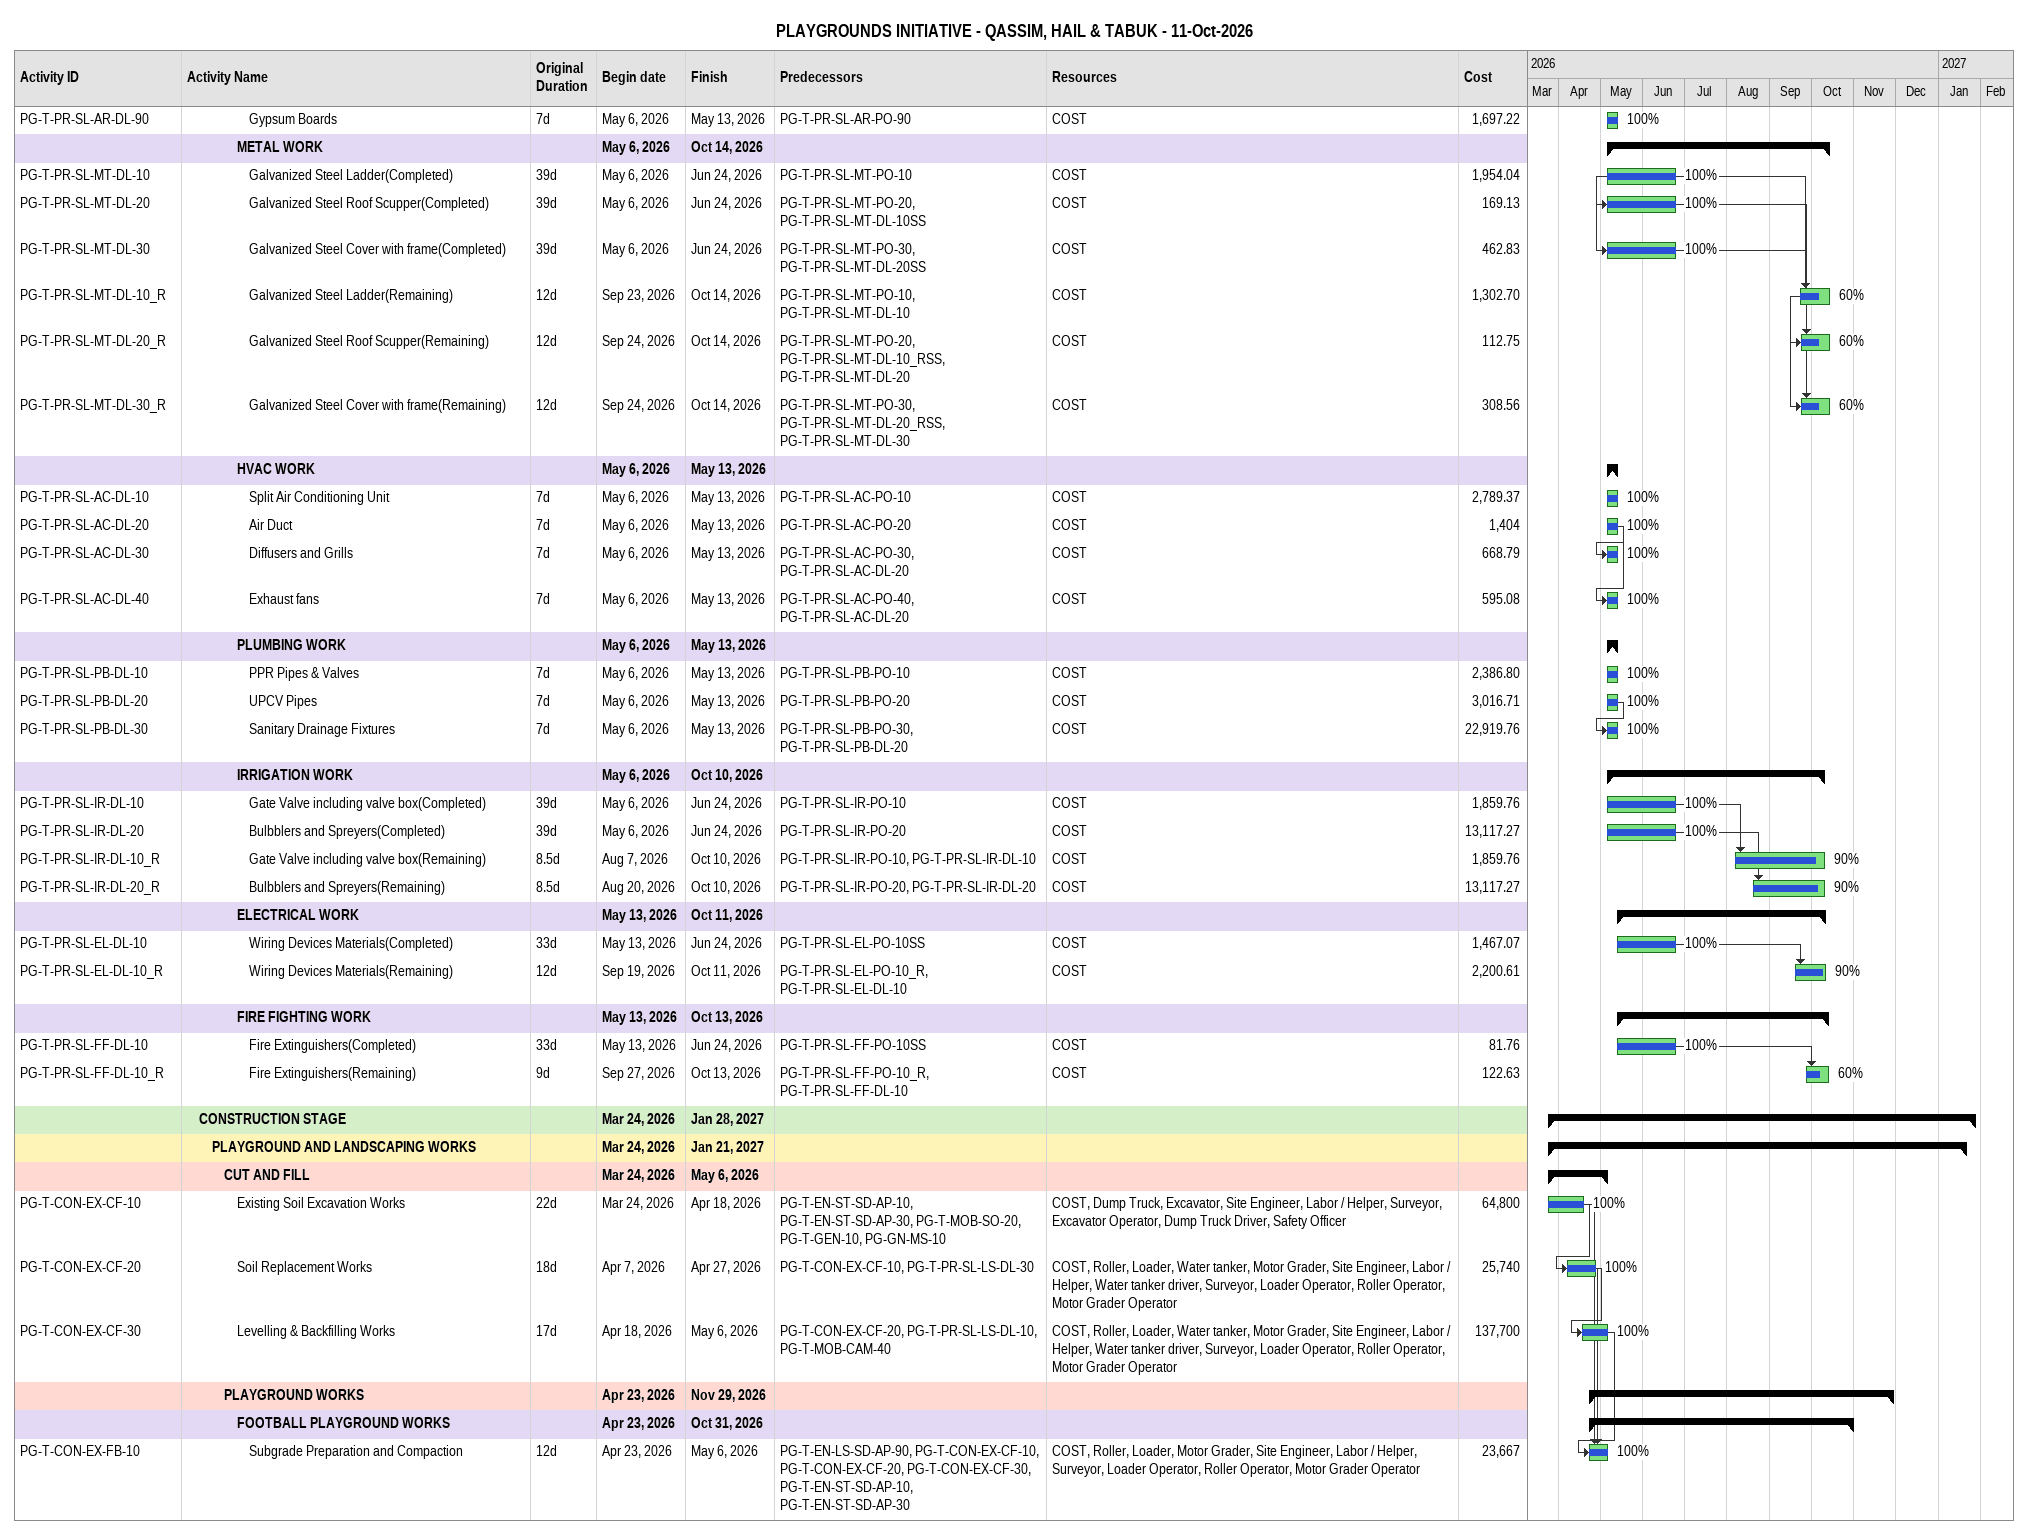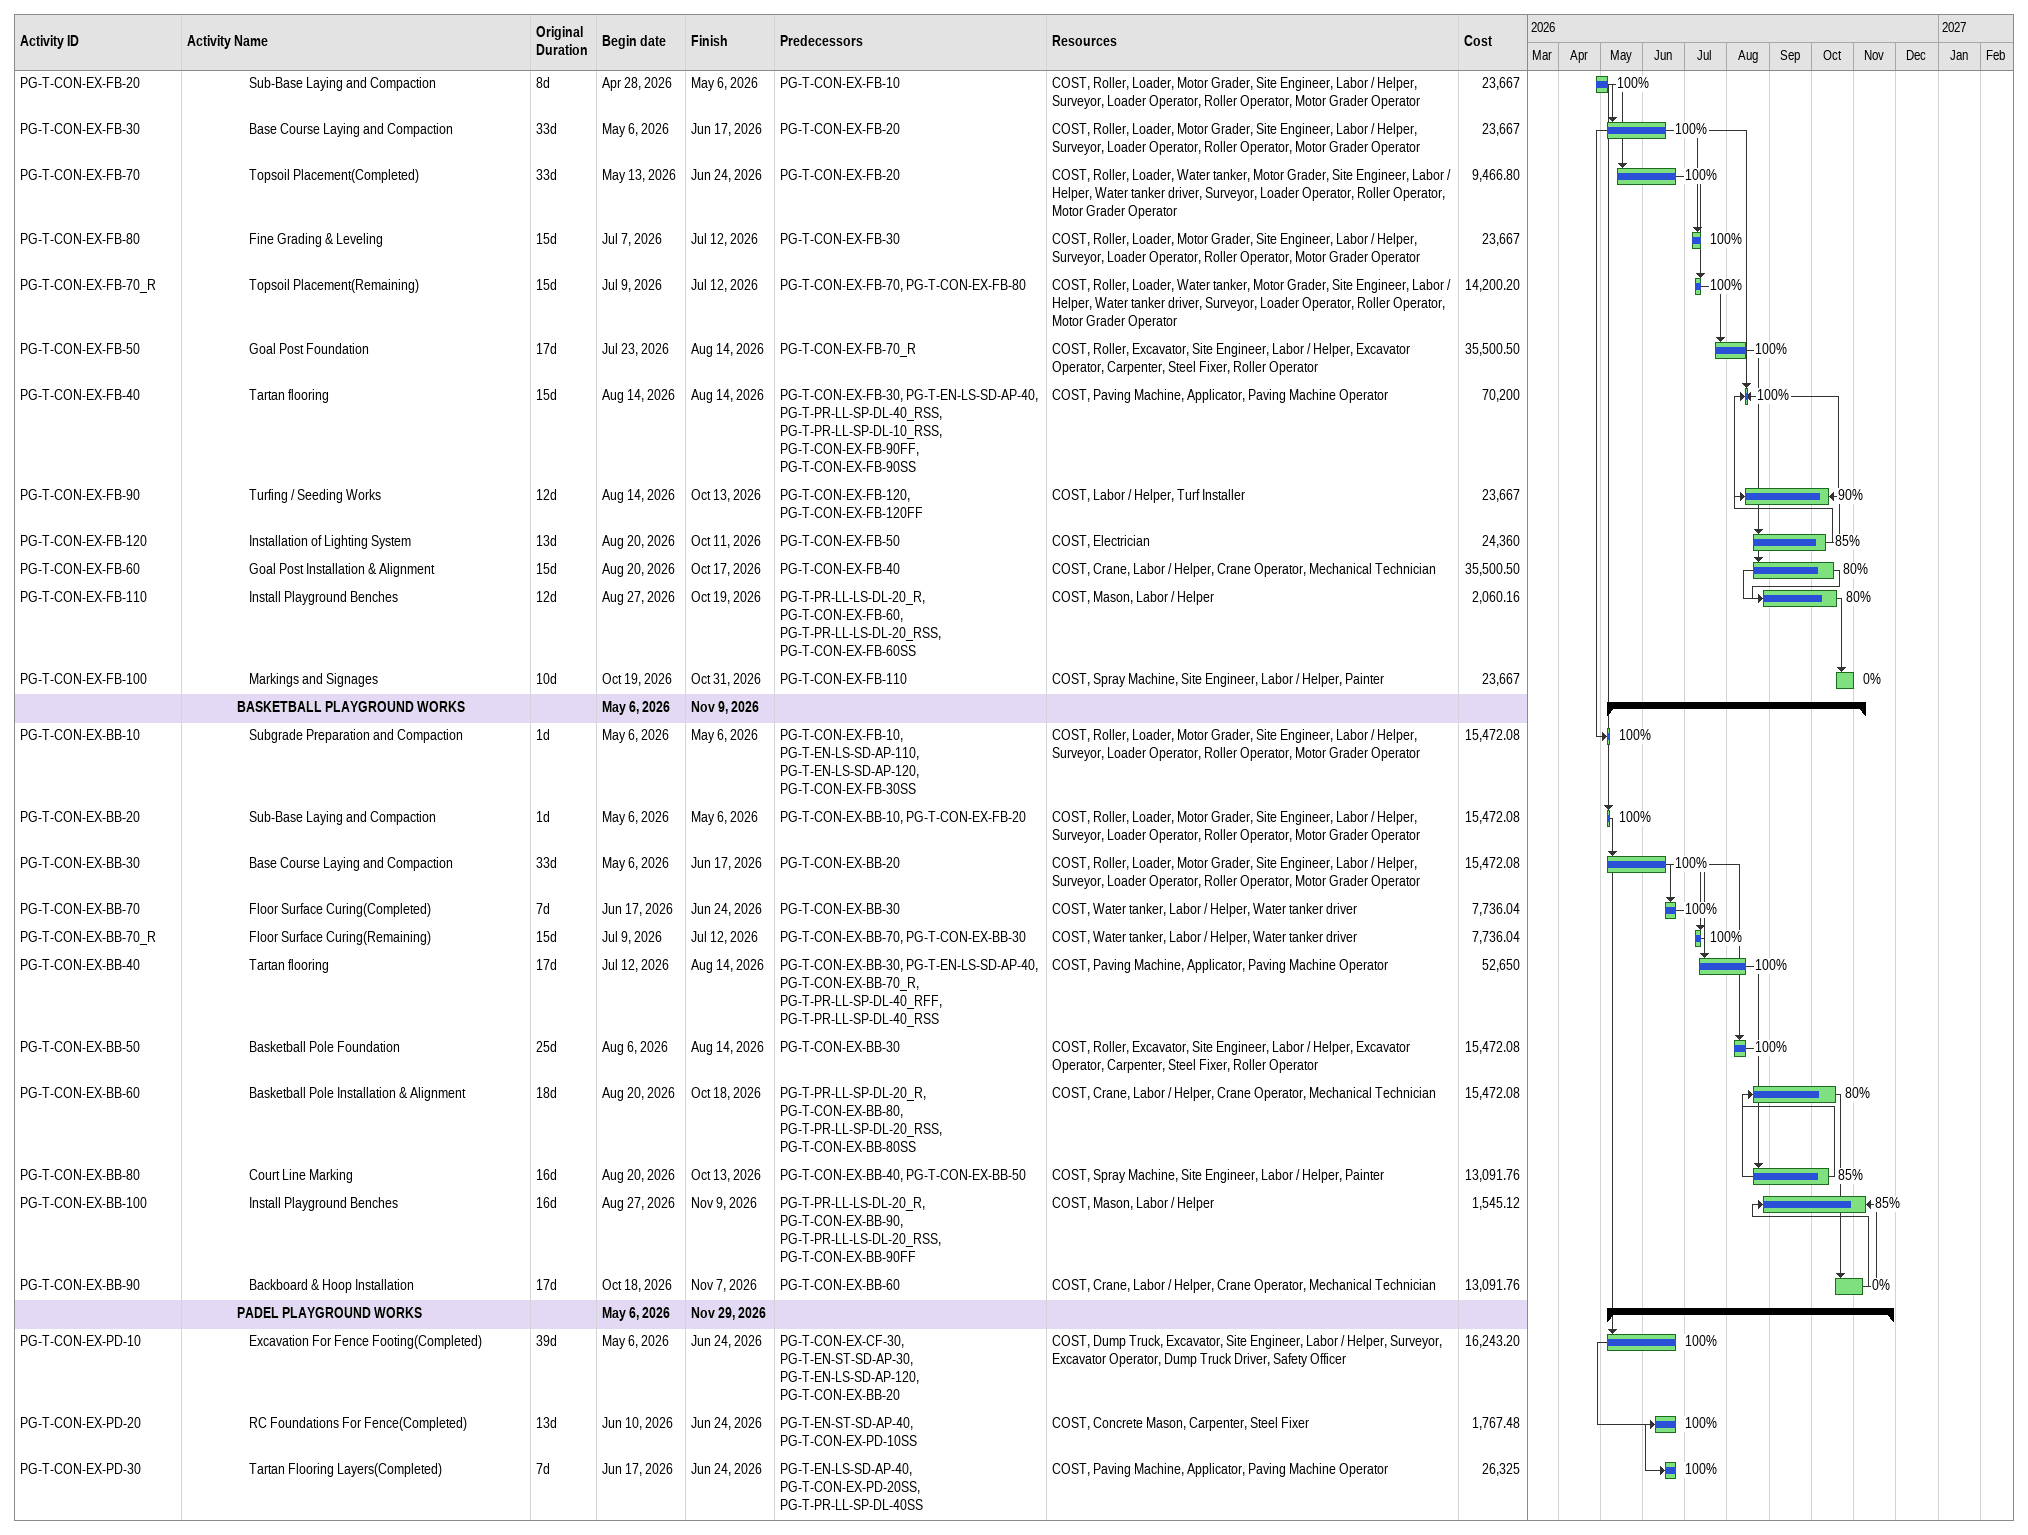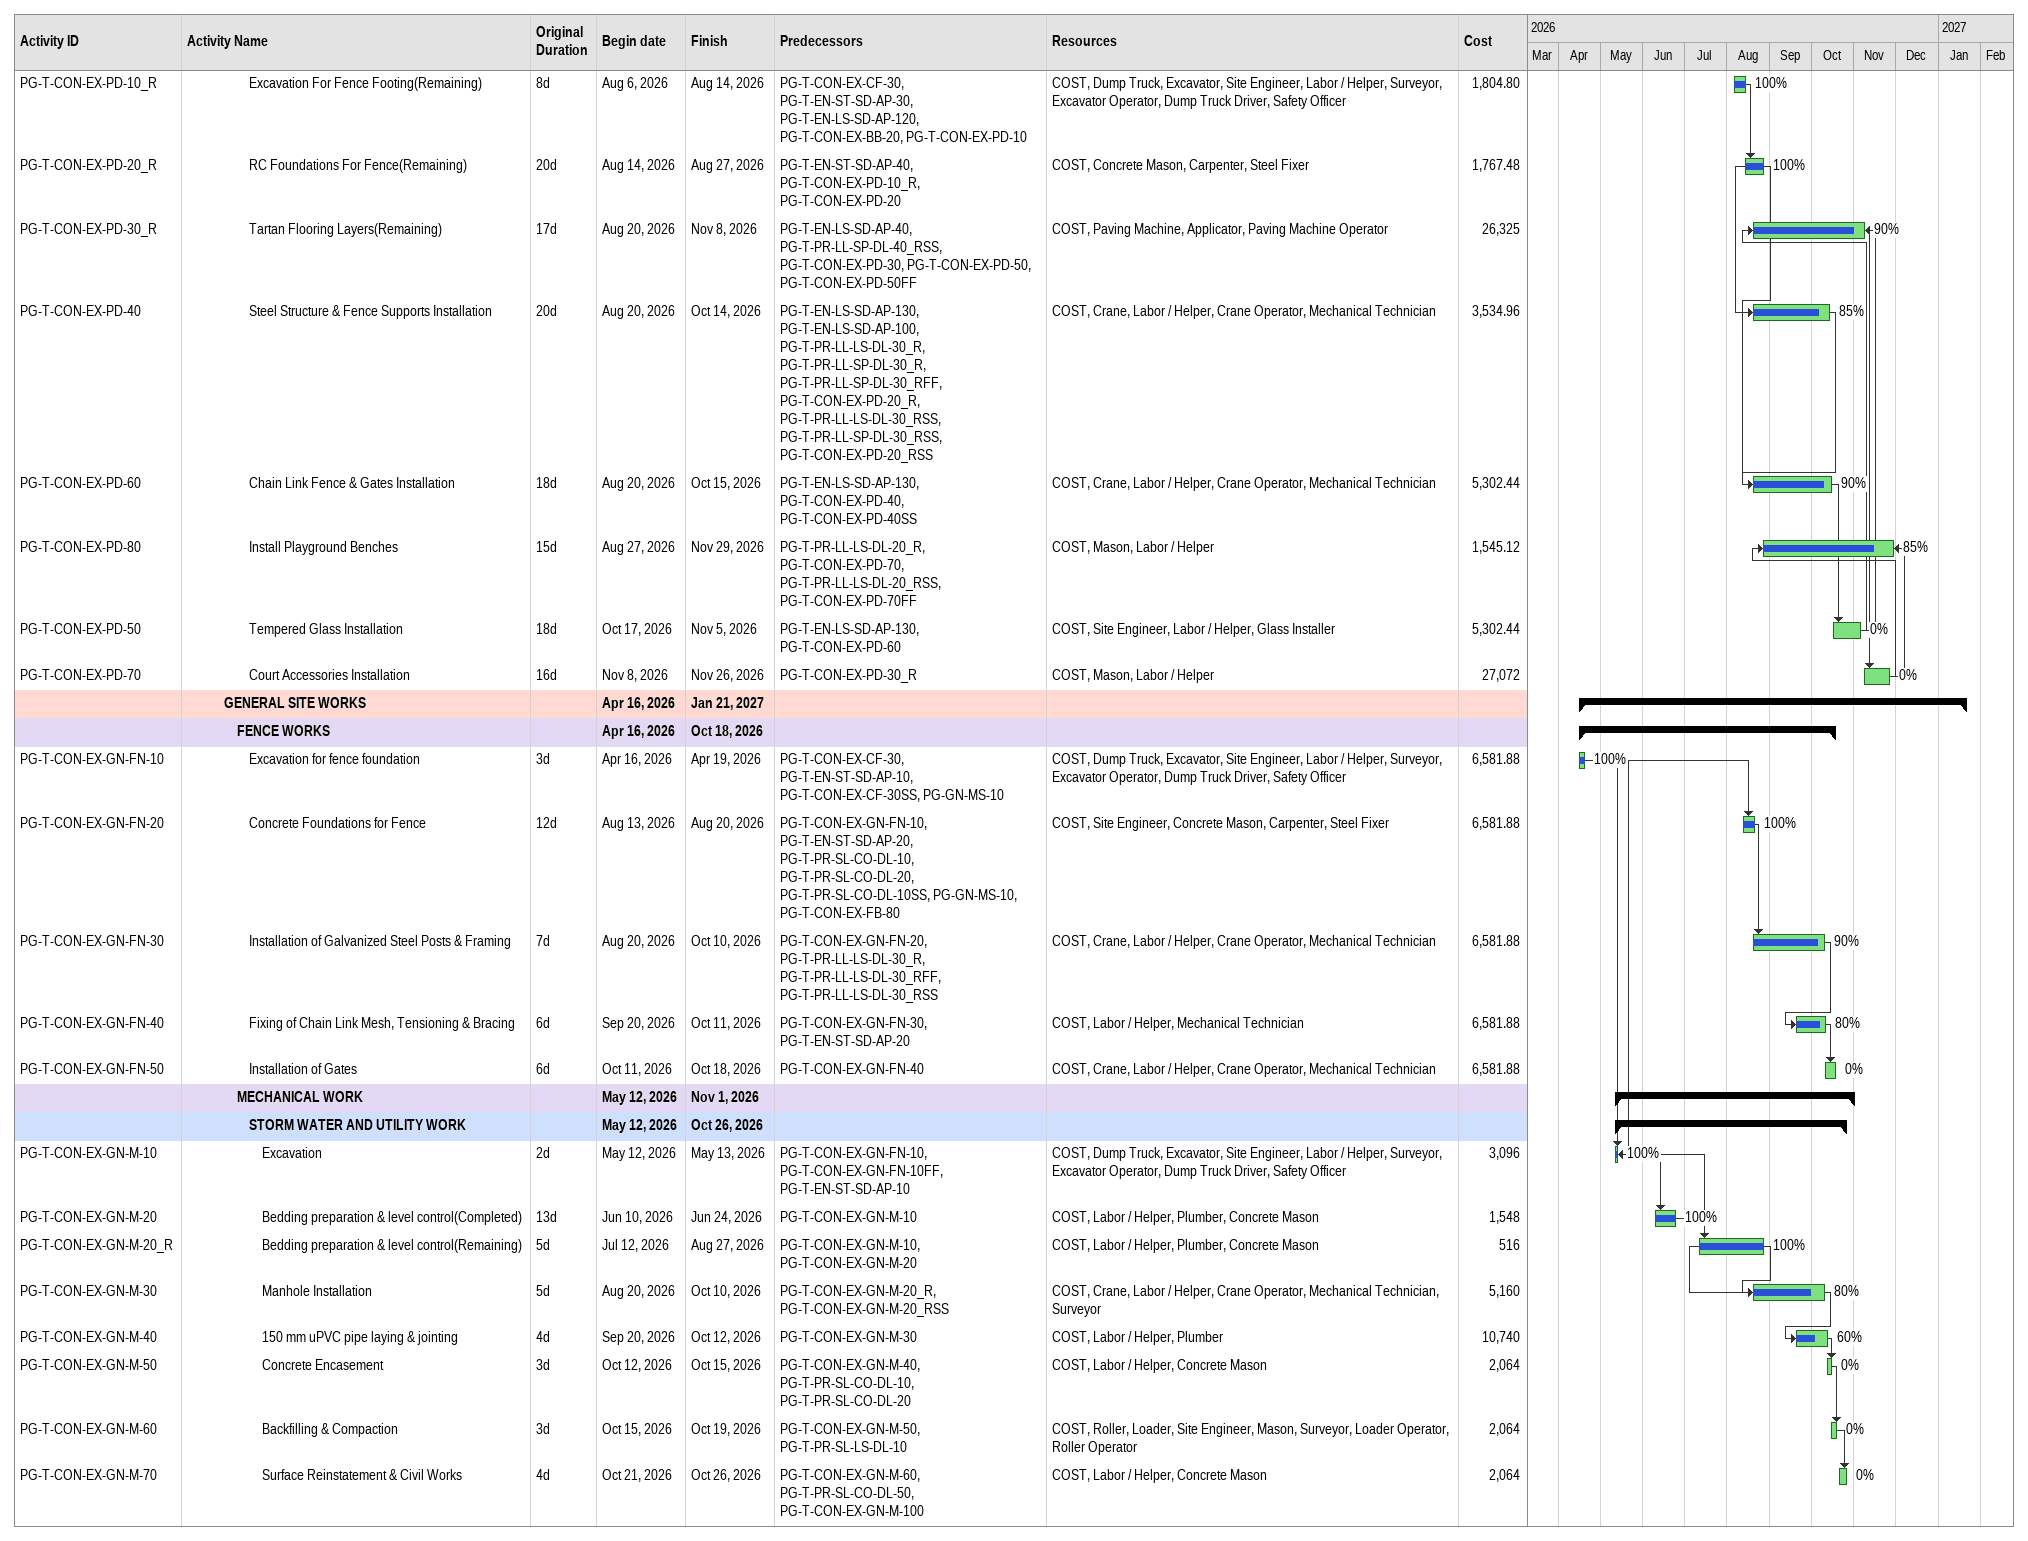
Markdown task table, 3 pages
PLAYGROUNDS INITIATIVE - QASSIM, HAIL & TABUK - 11-Oct-2026

| ID | Level | Task | Original duration | Start | Finish | Predecessors | Resources | % complete | Cost |
|---|---|---|---|---|---|---|---|---|---|
| PG-T-PR-SL-AR-DL-90 | 6 | Gypsum Boards | 7d | 2026-05-06 | 2026-05-13 | PG-T-PR-SL-AR-PO-90 | COST | 100 | 1697.22 |
|  | 5 | **METAL WORK** |  | 2026-05-06 | 2026-10-14 |  |  |  |  |
| PG-T-PR-SL-MT-DL-10 | 6 | Galvanized Steel Ladder(Completed) | 39d | 2026-05-06 | 2026-06-24 | PG-T-PR-SL-MT-PO-10 | COST | 100 | 1954.04 |
| PG-T-PR-SL-MT-DL-20 | 6 | Galvanized Steel Roof Scupper(Completed) | 39d | 2026-05-06 | 2026-06-24 | PG-T-PR-SL-MT-PO-20, PG-T-PR-SL-MT-DL-10SS | COST | 100 | 169.13 |
| PG-T-PR-SL-MT-DL-30 | 6 | Galvanized Steel Cover with frame(Completed) | 39d | 2026-05-06 | 2026-06-24 | PG-T-PR-SL-MT-PO-30, PG-T-PR-SL-MT-DL-20SS | COST | 100 | 462.83 |
| PG-T-PR-SL-MT-DL-10_R | 6 | Galvanized Steel Ladder(Remaining) | 12d | 2026-09-23 | 2026-10-14 | PG-T-PR-SL-MT-PO-10, PG-T-PR-SL-MT-DL-10 | COST | 60 | 1302.70 |
| PG-T-PR-SL-MT-DL-20_R | 6 | Galvanized Steel Roof Scupper(Remaining) | 12d | 2026-09-24 | 2026-10-14 | PG-T-PR-SL-MT-PO-20, PG-T-PR-SL-MT-DL-10_RSS, PG-T-PR-SL-MT-DL-20 | COST | 60 | 112.75 |
| PG-T-PR-SL-MT-DL-30_R | 6 | Galvanized Steel Cover with frame(Remaining) | 12d | 2026-09-24 | 2026-10-14 | PG-T-PR-SL-MT-PO-30, PG-T-PR-SL-MT-DL-20_RSS, PG-T-PR-SL-MT-DL-30 | COST | 60 | 308.56 |
|  | 5 | **HVAC WORK** |  | 2026-05-06 | 2026-05-13 |  |  |  |  |
| PG-T-PR-SL-AC-DL-10 | 6 | Split Air Conditioning Unit | 7d | 2026-05-06 | 2026-05-13 | PG-T-PR-SL-AC-PO-10 | COST | 100 | 2789.37 |
| PG-T-PR-SL-AC-DL-20 | 6 | Air Duct | 7d | 2026-05-06 | 2026-05-13 | PG-T-PR-SL-AC-PO-20 | COST | 100 | 1404 |
| PG-T-PR-SL-AC-DL-30 | 6 | Diffusers and Grills | 7d | 2026-05-06 | 2026-05-13 | PG-T-PR-SL-AC-PO-30, PG-T-PR-SL-AC-DL-20 | COST | 100 | 668.79 |
| PG-T-PR-SL-AC-DL-40 | 6 | Exhaust fans | 7d | 2026-05-06 | 2026-05-13 | PG-T-PR-SL-AC-PO-40, PG-T-PR-SL-AC-DL-20 | COST | 100 | 595.08 |
|  | 5 | **PLUMBING WORK** |  | 2026-05-06 | 2026-05-13 |  |  |  |  |
| PG-T-PR-SL-PB-DL-10 | 6 | PPR Pipes & Valves | 7d | 2026-05-06 | 2026-05-13 | PG-T-PR-SL-PB-PO-10 | COST | 100 | 2386.80 |
| PG-T-PR-SL-PB-DL-20 | 6 | UPCV Pipes | 7d | 2026-05-06 | 2026-05-13 | PG-T-PR-SL-PB-PO-20 | COST | 100 | 3016.71 |
| PG-T-PR-SL-PB-DL-30 | 6 | Sanitary Drainage Fixtures | 7d | 2026-05-06 | 2026-05-13 | PG-T-PR-SL-PB-PO-30, PG-T-PR-SL-PB-DL-20 | COST | 100 | 22919.76 |
|  | 5 | **IRRIGATION WORK** |  | 2026-05-06 | 2026-10-10 |  |  |  |  |
| PG-T-PR-SL-IR-DL-10 | 6 | Gate Valve including valve box(Completed) | 39d | 2026-05-06 | 2026-06-24 | PG-T-PR-SL-IR-PO-10 | COST | 100 | 1859.76 |
| PG-T-PR-SL-IR-DL-20 | 6 | Bulbblers and Spreyers(Completed) | 39d | 2026-05-06 | 2026-06-24 | PG-T-PR-SL-IR-PO-20 | COST | 100 | 13117.27 |
| PG-T-PR-SL-IR-DL-10_R | 6 | Gate Valve including valve box(Remaining) | 8.5d | 2026-08-07 | 2026-10-10 | PG-T-PR-SL-IR-PO-10, PG-T-PR-SL-IR-DL-10 | COST | 90 | 1859.76 |
| PG-T-PR-SL-IR-DL-20_R | 6 | Bulbblers and Spreyers(Remaining) | 8.5d | 2026-08-20 | 2026-10-10 | PG-T-PR-SL-IR-PO-20, PG-T-PR-SL-IR-DL-20 | COST | 90 | 13117.27 |
|  | 5 | **ELECTRICAL WORK** |  | 2026-05-13 | 2026-10-11 |  |  |  |  |
| PG-T-PR-SL-EL-DL-10 | 6 | Wiring Devices Materials(Completed) | 33d | 2026-05-13 | 2026-06-24 | PG-T-PR-SL-EL-PO-10SS | COST | 100 | 1467.07 |
| PG-T-PR-SL-EL-DL-10_R | 6 | Wiring Devices Materials(Remaining) | 12d | 2026-09-19 | 2026-10-11 | PG-T-PR-SL-EL-PO-10_R, PG-T-PR-SL-EL-DL-10 | COST | 90 | 2200.61 |
|  | 5 | **FIRE FIGHTING WORK** |  | 2026-05-13 | 2026-10-13 |  |  |  |  |
| PG-T-PR-SL-FF-DL-10 | 6 | Fire Extinguishers(Completed) | 33d | 2026-05-13 | 2026-06-24 | PG-T-PR-SL-FF-PO-10SS | COST | 100 | 81.76 |
| PG-T-PR-SL-FF-DL-10_R | 6 | Fire Extinguishers(Remaining) | 9d | 2026-09-27 | 2026-10-13 | PG-T-PR-SL-FF-PO-10_R, PG-T-PR-SL-FF-DL-10 | COST | 60 | 122.63 |
|  | 2 | **CONSTRUCTION STAGE** |  | 2026-03-24 | 2027-01-28 |  |  |  |  |
|  | 3 | **PLAYGROUND AND LANDSCAPING WORKS** |  | 2026-03-24 | 2027-01-21 |  |  |  |  |
|  | 4 | **CUT AND FILL** |  | 2026-03-24 | 2026-05-06 |  |  |  |  |
| PG-T-CON-EX-CF-10 | 5 | Existing Soil Excavation Works | 22d | 2026-03-24 | 2026-04-18 | PG-T-EN-ST-SD-AP-10, PG-T-EN-ST-SD-AP-30, PG-T-MOB-SO-20, PG-T-GEN-10, PG-GN-MS-10 | COST, Dump Truck, Excavator, Site Engineer, Labor / Helper, Surveyor, Excavator Operator, Dump Truck Driver, Safety Officer | 100 | 64800 |
| PG-T-CON-EX-CF-20 | 5 | Soil Replacement Works | 18d | 2026-04-07 | 2026-04-27 | PG-T-CON-EX-CF-10, PG-T-PR-SL-LS-DL-30 | COST, Roller, Loader, Water tanker, Motor Grader, Site Engineer, Labor / Helper, Water tanker driver, Surveyor, Loader Operator, Roller Operator, Motor Grader Operator | 100 | 25740 |
| PG-T-CON-EX-CF-30 | 5 | Levelling & Backfilling Works | 17d | 2026-04-18 | 2026-05-06 | PG-T-CON-EX-CF-20, PG-T-PR-SL-LS-DL-10, PG-T-MOB-CAM-40 | COST, Roller, Loader, Water tanker, Motor Grader, Site Engineer, Labor / Helper, Water tanker driver, Surveyor, Loader Operator, Roller Operator, Motor Grader Operator | 100 | 137700 |
|  | 4 | **PLAYGROUND WORKS** |  | 2026-04-23 | 2026-11-29 |  |  |  |  |
|  | 5 | **FOOTBALL PLAYGROUND WORKS** |  | 2026-04-23 | 2026-10-31 |  |  |  |  |
| PG-T-CON-EX-FB-10 | 6 | Subgrade Preparation and Compaction | 12d | 2026-04-23 | 2026-05-06 | PG-T-EN-LS-SD-AP-90, PG-T-CON-EX-CF-10, PG-T-CON-EX-CF-20, PG-T-CON-EX-CF-30, PG-T-EN-ST-SD-AP-10, PG-T-EN-ST-SD-AP-30 | COST, Roller, Loader, Motor Grader, Site Engineer, Labor / Helper, Surveyor, Loader Operator, Roller Operator, Motor Grader Operator | 100 | 23667 |
| PG-T-CON-EX-FB-20 | 6 | Sub-Base Laying and Compaction | 8d | 2026-04-28 | 2026-05-06 | PG-T-CON-EX-FB-10 | COST, Roller, Loader, Motor Grader, Site Engineer, Labor / Helper, Surveyor, Loader Operator, Roller Operator, Motor Grader Operator | 100 | 23667 |
| PG-T-CON-EX-FB-30 | 6 | Base Course Laying and Compaction | 33d | 2026-05-06 | 2026-06-17 | PG-T-CON-EX-FB-20 | COST, Roller, Loader, Motor Grader, Site Engineer, Labor / Helper, Surveyor, Loader Operator, Roller Operator, Motor Grader Operator | 100 | 23667 |
| PG-T-CON-EX-FB-70 | 6 | Topsoil Placement(Completed) | 33d | 2026-05-13 | 2026-06-24 | PG-T-CON-EX-FB-20 | COST, Roller, Loader, Water tanker, Motor Grader, Site Engineer, Labor / Helper, Water tanker driver, Surveyor, Loader Operator, Roller Operator, Motor Grader Operator | 100 | 9466.80 |
| PG-T-CON-EX-FB-80 | 6 | Fine Grading & Leveling | 15d | 2026-07-07 | 2026-07-12 | PG-T-CON-EX-FB-30 | COST, Roller, Loader, Motor Grader, Site Engineer, Labor / Helper, Surveyor, Loader Operator, Roller Operator, Motor Grader Operator | 100 | 23667 |
| PG-T-CON-EX-FB-70_R | 6 | Topsoil Placement(Remaining) | 15d | 2026-07-09 | 2026-07-12 | PG-T-CON-EX-FB-70, PG-T-CON-EX-FB-80 | COST, Roller, Loader, Water tanker, Motor Grader, Site Engineer, Labor / Helper, Water tanker driver, Surveyor, Loader Operator, Roller Operator, Motor Grader Operator | 100 | 14200.20 |
| PG-T-CON-EX-FB-50 | 6 | Goal Post Foundation | 17d | 2026-07-23 | 2026-08-14 | PG-T-CON-EX-FB-70_R | COST, Roller, Excavator, Site Engineer, Labor / Helper, Excavator Operator, Carpenter, Steel Fixer, Roller Operator | 100 | 35500.50 |
| PG-T-CON-EX-FB-40 | 6 | Tartan flooring | 15d | 2026-08-14 | 2026-08-14 | PG-T-CON-EX-FB-30, PG-T-EN-LS-SD-AP-40, PG-T-PR-LL-SP-DL-40_RSS, PG-T-PR-LL-SP-DL-10_RSS, PG-T-CON-EX-FB-90FF, PG-T-CON-EX-FB-90SS | COST, Paving Machine, Applicator, Paving Machine Operator | 100 | 70200 |
| PG-T-CON-EX-FB-90 | 6 | Turfing / Seeding Works | 12d | 2026-08-14 | 2026-10-13 | PG-T-CON-EX-FB-120, PG-T-CON-EX-FB-120FF | COST, Labor / Helper, Turf Installer | 90 | 23667 |
| PG-T-CON-EX-FB-120 | 6 | Installation of Lighting System | 13d | 2026-08-20 | 2026-10-11 | PG-T-CON-EX-FB-50 | COST, Electrician | 85 | 24360 |
| PG-T-CON-EX-FB-60 | 6 | Goal Post Installation & Alignment | 15d | 2026-08-20 | 2026-10-17 | PG-T-CON-EX-FB-40 | COST, Crane, Labor / Helper, Crane Operator, Mechanical Technician | 80 | 35500.50 |
| PG-T-CON-EX-FB-110 | 6 | Install Playground Benches | 12d | 2026-08-27 | 2026-10-19 | PG-T-PR-LL-LS-DL-20_R, PG-T-CON-EX-FB-60, PG-T-PR-LL-LS-DL-20_RSS, PG-T-CON-EX-FB-60SS | COST, Mason, Labor / Helper | 80 | 2060.16 |
| PG-T-CON-EX-FB-100 | 6 | Markings and Signages | 10d | 2026-10-19 | 2026-10-31 | PG-T-CON-EX-FB-110 | COST, Spray Machine, Site Engineer, Labor / Helper, Painter | 0 | 23667 |
|  | 5 | **BASKETBALL PLAYGROUND WORKS** |  | 2026-05-06 | 2026-11-09 |  |  |  |  |
| PG-T-CON-EX-BB-10 | 6 | Subgrade Preparation and Compaction | 1d | 2026-05-06 | 2026-05-06 | PG-T-CON-EX-FB-10, PG-T-EN-LS-SD-AP-110, PG-T-EN-LS-SD-AP-120, PG-T-CON-EX-FB-30SS | COST, Roller, Loader, Motor Grader, Site Engineer, Labor / Helper, Surveyor, Loader Operator, Roller Operator, Motor Grader Operator | 100 | 15472.08 |
| PG-T-CON-EX-BB-20 | 6 | Sub-Base Laying and Compaction | 1d | 2026-05-06 | 2026-05-06 | PG-T-CON-EX-BB-10, PG-T-CON-EX-FB-20 | COST, Roller, Loader, Motor Grader, Site Engineer, Labor / Helper, Surveyor, Loader Operator, Roller Operator, Motor Grader Operator | 100 | 15472.08 |
| PG-T-CON-EX-BB-30 | 6 | Base Course Laying and Compaction | 33d | 2026-05-06 | 2026-06-17 | PG-T-CON-EX-BB-20 | COST, Roller, Loader, Motor Grader, Site Engineer, Labor / Helper, Surveyor, Loader Operator, Roller Operator, Motor Grader Operator | 100 | 15472.08 |
| PG-T-CON-EX-BB-70 | 6 | Floor Surface Curing(Completed) | 7d | 2026-06-17 | 2026-06-24 | PG-T-CON-EX-BB-30 | COST, Water tanker, Labor / Helper, Water tanker driver | 100 | 7736.04 |
| PG-T-CON-EX-BB-70_R | 6 | Floor Surface Curing(Remaining) | 15d | 2026-07-09 | 2026-07-12 | PG-T-CON-EX-BB-70, PG-T-CON-EX-BB-30 | COST, Water tanker, Labor / Helper, Water tanker driver | 100 | 7736.04 |
| PG-T-CON-EX-BB-40 | 6 | Tartan flooring | 17d | 2026-07-12 | 2026-08-14 | PG-T-CON-EX-BB-30, PG-T-EN-LS-SD-AP-40, PG-T-CON-EX-BB-70_R, PG-T-PR-LL-SP-DL-40_RFF, PG-T-PR-LL-SP-DL-40_RSS | COST, Paving Machine, Applicator, Paving Machine Operator | 100 | 52650 |
| PG-T-CON-EX-BB-50 | 6 | Basketball Pole Foundation | 25d | 2026-08-06 | 2026-08-14 | PG-T-CON-EX-BB-30 | COST, Roller, Excavator, Site Engineer, Labor / Helper, Excavator Operator, Carpenter, Steel Fixer, Roller Operator | 100 | 15472.08 |
| PG-T-CON-EX-BB-60 | 6 | Basketball Pole Installation & Alignment | 18d | 2026-08-20 | 2026-10-18 | PG-T-PR-LL-SP-DL-20_R, PG-T-CON-EX-BB-80, PG-T-PR-LL-SP-DL-20_RSS, PG-T-CON-EX-BB-80SS | COST, Crane, Labor / Helper, Crane Operator, Mechanical Technician | 80 | 15472.08 |
| PG-T-CON-EX-BB-80 | 6 | Court Line Marking | 16d | 2026-08-20 | 2026-10-13 | PG-T-CON-EX-BB-40, PG-T-CON-EX-BB-50 | COST, Spray Machine, Site Engineer, Labor / Helper, Painter | 85 | 13091.76 |
| PG-T-CON-EX-BB-100 | 6 | Install Playground Benches | 16d | 2026-08-27 | 2026-11-09 | PG-T-PR-LL-LS-DL-20_R, PG-T-CON-EX-BB-90, PG-T-PR-LL-LS-DL-20_RSS, PG-T-CON-EX-BB-90FF | COST, Mason, Labor / Helper | 85 | 1545.12 |
| PG-T-CON-EX-BB-90 | 6 | Backboard & Hoop Installation | 17d | 2026-10-18 | 2026-11-07 | PG-T-CON-EX-BB-60 | COST, Crane, Labor / Helper, Crane Operator, Mechanical Technician | 0 | 13091.76 |
|  | 5 | **PADEL PLAYGROUND WORKS** |  | 2026-05-06 | 2026-11-29 |  |  |  |  |
| PG-T-CON-EX-PD-10 | 6 | Excavation For Fence Footing(Completed) | 39d | 2026-05-06 | 2026-06-24 | PG-T-CON-EX-CF-30, PG-T-EN-ST-SD-AP-30, PG-T-EN-LS-SD-AP-120, PG-T-CON-EX-BB-20 | COST, Dump Truck, Excavator, Site Engineer, Labor / Helper, Surveyor, Excavator Operator, Dump Truck Driver, Safety Officer | 100 | 16243.20 |
| PG-T-CON-EX-PD-20 | 6 | RC Foundations For Fence(Completed) | 13d | 2026-06-10 | 2026-06-24 | PG-T-EN-ST-SD-AP-40, PG-T-CON-EX-PD-10SS | COST, Concrete Mason, Carpenter, Steel Fixer | 100 | 1767.48 |
| PG-T-CON-EX-PD-30 | 6 | Tartan Flooring Layers(Completed) | 7d | 2026-06-17 | 2026-06-24 | PG-T-EN-LS-SD-AP-40, PG-T-CON-EX-PD-20SS, PG-T-PR-LL-SP-DL-40SS | COST, Paving Machine, Applicator, Paving Machine Operator | 100 | 26325 |
| PG-T-CON-EX-PD-10_R | 6 | Excavation For Fence Footing(Remaining) | 8d | 2026-08-06 | 2026-08-14 | PG-T-CON-EX-CF-30, PG-T-EN-ST-SD-AP-30, PG-T-EN-LS-SD-AP-120, PG-T-CON-EX-BB-20, PG-T-CON-EX-PD-10 | COST, Dump Truck, Excavator, Site Engineer, Labor / Helper, Surveyor, Excavator Operator, Dump Truck Driver, Safety Officer | 100 | 1804.80 |
| PG-T-CON-EX-PD-20_R | 6 | RC Foundations For Fence(Remaining) | 20d | 2026-08-14 | 2026-08-27 | PG-T-EN-ST-SD-AP-40, PG-T-CON-EX-PD-10_R, PG-T-CON-EX-PD-20 | COST, Concrete Mason, Carpenter, Steel Fixer | 100 | 1767.48 |
| PG-T-CON-EX-PD-30_R | 6 | Tartan Flooring Layers(Remaining) | 17d | 2026-08-20 | 2026-11-08 | PG-T-EN-LS-SD-AP-40, PG-T-PR-LL-SP-DL-40_RSS, PG-T-CON-EX-PD-30, PG-T-CON-EX-PD-50, PG-T-CON-EX-PD-50FF | COST, Paving Machine, Applicator, Paving Machine Operator | 90 | 26325 |
| PG-T-CON-EX-PD-40 | 6 | Steel Structure & Fence Supports Installation | 20d | 2026-08-20 | 2026-10-14 | PG-T-EN-LS-SD-AP-130, PG-T-EN-LS-SD-AP-100, PG-T-PR-LL-LS-DL-30_R, PG-T-PR-LL-SP-DL-30_R, PG-T-PR-LL-SP-DL-30_RFF, PG-T-CON-EX-PD-20_R, PG-T-PR-LL-LS-DL-30_RSS, PG-T-PR-LL-SP-DL-30_RSS, PG-T-CON-EX-PD-20_RSS | COST, Crane, Labor / Helper, Crane Operator, Mechanical Technician | 85 | 3534.96 |
| PG-T-CON-EX-PD-60 | 6 | Chain Link Fence & Gates Installation | 18d | 2026-08-20 | 2026-10-15 | PG-T-EN-LS-SD-AP-130, PG-T-CON-EX-PD-40, PG-T-CON-EX-PD-40SS | COST, Crane, Labor / Helper, Crane Operator, Mechanical Technician | 90 | 5302.44 |
| PG-T-CON-EX-PD-80 | 6 | Install Playground Benches | 15d | 2026-08-27 | 2026-11-29 | PG-T-PR-LL-LS-DL-20_R, PG-T-CON-EX-PD-70, PG-T-PR-LL-LS-DL-20_RSS, PG-T-CON-EX-PD-70FF | COST, Mason, Labor / Helper | 85 | 1545.12 |
| PG-T-CON-EX-PD-50 | 6 | Tempered Glass Installation | 18d | 2026-10-17 | 2026-11-05 | PG-T-EN-LS-SD-AP-130, PG-T-CON-EX-PD-60 | COST, Site Engineer, Labor / Helper, Glass Installer | 0 | 5302.44 |
| PG-T-CON-EX-PD-70 | 6 | Court Accessories Installation | 16d | 2026-11-08 | 2026-11-26 | PG-T-CON-EX-PD-30_R | COST, Mason, Labor / Helper | 0 | 27072 |
|  | 4 | **GENERAL SITE WORKS** |  | 2026-04-16 | 2027-01-21 |  |  |  |  |
|  | 5 | **FENCE WORKS** |  | 2026-04-16 | 2026-10-18 |  |  |  |  |
| PG-T-CON-EX-GN-FN-10 | 6 | Excavation for fence foundation | 3d | 2026-04-16 | 2026-04-19 | PG-T-CON-EX-CF-30, PG-T-EN-ST-SD-AP-10, PG-T-CON-EX-CF-30SS, PG-GN-MS-10 | COST, Dump Truck, Excavator, Site Engineer, Labor / Helper, Surveyor, Excavator Operator, Dump Truck Driver, Safety Officer | 100 | 6581.88 |
| PG-T-CON-EX-GN-FN-20 | 6 | Concrete Foundations for Fence | 12d | 2026-08-13 | 2026-08-20 | PG-T-CON-EX-GN-FN-10, PG-T-EN-ST-SD-AP-20, PG-T-PR-SL-CO-DL-10, PG-T-PR-SL-CO-DL-20, PG-T-PR-SL-CO-DL-10SS, PG-GN-MS-10, PG-T-CON-EX-FB-80 | COST, Site Engineer, Concrete Mason, Carpenter, Steel Fixer | 100 | 6581.88 |
| PG-T-CON-EX-GN-FN-30 | 6 | Installation of Galvanized Steel Posts & Framing | 7d | 2026-08-20 | 2026-10-10 | PG-T-CON-EX-GN-FN-20, PG-T-PR-LL-LS-DL-30_R, PG-T-PR-LL-LS-DL-30_RFF, PG-T-PR-LL-LS-DL-30_RSS | COST, Crane, Labor / Helper, Crane Operator, Mechanical Technician | 90 | 6581.88 |
| PG-T-CON-EX-GN-FN-40 | 6 | Fixing of Chain Link Mesh, Tensioning & Bracing | 6d | 2026-09-20 | 2026-10-11 | PG-T-CON-EX-GN-FN-30, PG-T-EN-ST-SD-AP-20 | COST, Labor / Helper, Mechanical Technician | 80 | 6581.88 |
| PG-T-CON-EX-GN-FN-50 | 6 | Installation of Gates | 6d | 2026-10-11 | 2026-10-18 | PG-T-CON-EX-GN-FN-40 | COST, Crane, Labor / Helper, Crane Operator, Mechanical Technician | 0 | 6581.88 |
|  | 5 | **MECHANICAL WORK** |  | 2026-05-12 | 2026-11-01 |  |  |  |  |
|  | 6 | **STORM WATER AND UTILITY WORK** |  | 2026-05-12 | 2026-10-26 |  |  |  |  |
| PG-T-CON-EX-GN-M-10 | 7 | Excavation | 2d | 2026-05-12 | 2026-05-13 | PG-T-CON-EX-GN-FN-10, PG-T-CON-EX-GN-FN-10FF, PG-T-EN-ST-SD-AP-10 | COST, Dump Truck, Excavator, Site Engineer, Labor / Helper, Surveyor, Excavator Operator, Dump Truck Driver, Safety Officer | 100 | 3096 |
| PG-T-CON-EX-GN-M-20 | 7 | Bedding preparation & level control(Completed) | 13d | 2026-06-10 | 2026-06-24 | PG-T-CON-EX-GN-M-10 | COST, Labor / Helper, Plumber, Concrete Mason | 100 | 1548 |
| PG-T-CON-EX-GN-M-20_R | 7 | Bedding preparation & level control(Remaining) | 5d | 2026-07-12 | 2026-08-27 | PG-T-CON-EX-GN-M-10, PG-T-CON-EX-GN-M-20 | COST, Labor / Helper, Plumber, Concrete Mason | 100 | 516 |
| PG-T-CON-EX-GN-M-30 | 7 | Manhole Installation | 5d | 2026-08-20 | 2026-10-10 | PG-T-CON-EX-GN-M-20_R, PG-T-CON-EX-GN-M-20_RSS | COST, Crane, Labor / Helper, Crane Operator, Mechanical Technician, Surveyor | 80 | 5160 |
| PG-T-CON-EX-GN-M-40 | 7 | 150 mm uPVC pipe laying & jointing | 4d | 2026-09-20 | 2026-10-12 | PG-T-CON-EX-GN-M-30 | COST, Labor / Helper, Plumber | 60 | 10740 |
| PG-T-CON-EX-GN-M-50 | 7 | Concrete Encasement | 3d | 2026-10-12 | 2026-10-15 | PG-T-CON-EX-GN-M-40, PG-T-PR-SL-CO-DL-10, PG-T-PR-SL-CO-DL-20 | COST, Labor / Helper, Concrete Mason | 0 | 2064 |
| PG-T-CON-EX-GN-M-60 | 7 | Backfilling & Compaction | 3d | 2026-10-15 | 2026-10-19 | PG-T-CON-EX-GN-M-50, PG-T-PR-SL-LS-DL-10 | COST, Roller, Loader, Site Engineer, Mason, Surveyor, Loader Operator, Roller Operator | 0 | 2064 |
| PG-T-CON-EX-GN-M-70 | 7 | Surface Reinstatement & Civil Works | 4d | 2026-10-21 | 2026-10-26 | PG-T-CON-EX-GN-M-60, PG-T-PR-SL-CO-DL-50, PG-T-CON-EX-GN-M-100 | COST, Labor / Helper, Concrete Mason | 0 | 2064 |
